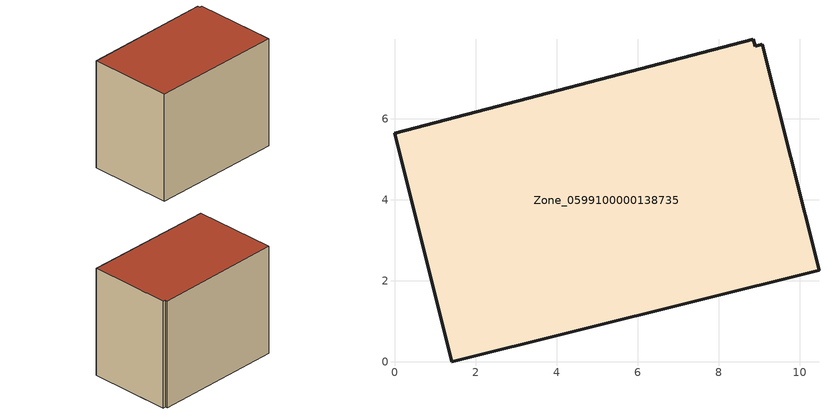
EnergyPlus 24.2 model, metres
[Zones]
Zone_0599100000138735
 floor ground (C_G): 8.91,7.78 9.08,7.83 10.48,2.25 1.42,0 0,5.64 8.86,7.96 z0
 wall outside (C_F): 1.42,0 10.48,2.25 9.08,7.83 8.91,7.78 8.86,7.96 0,5.64 1.42,0 z0:7.68
 roof outside (C_R): 9.08,7.83 8.91,7.78 8.86,7.96 0,5.64 1.42,0 10.48,2.25 z7.68
[BUILDING]
Pand.0599100000138735: North Axis=0; Terrain=City; Loads Convergence Tolerance Value=0.04; Temperature Convergence Tolerance Value=0.4; Solar Distribution=FullExterior; Maximum Number of Warmup Days=25; Minimum Number of Warmup Days=1
[Site:Location]
Rotterdam.The.Hague.AP_ZH_NLD Design_Conditions: Latitude=51.96; Longitude=4.45; Time Zone=1; Elevation=-4.5
[SITE:GROUNDTEMPERATURE:BUILDINGSURFACE]
18, 18, 18, 18, 18, 18, 18, 18, 18, 18, 18, 18
[MATERIAL] Thermal Absorptance=0.9; Solar Absorptance=0.7; Visible Absorptance=0.7
Name | Roughness | Thickness | Conductivity | Density | Specific Heat
G.TI.1965-1974 | MediumSmooth | 0.15 | 0.882353 | 540 | 1210
F.TI.1965-1974 | Rough | 0.3 | 0.697674 | 1920 | 840
R.TI.1965-1974 | MediumRough | 0.2 | 0.232558 | 1500 | 1000
[CONSTRUCTION]
C_G: G.TI.1965-1974
C_F: F.TI.1965-1974
C_R: R.TI.1965-1974
[ZONE]
Zone_0599100000138735: Type=1; Multiplier=1; Ceiling Height=Autocalculate; Volume=Autocalculate; Floor Area=autocalculate; Part of Total Floor Area=Yes
[ZONEINFILTRATION:DESIGNFLOWRATE]
Infil_Zone_0599100000138735: Zone or ZoneList or Space or SpaceList=Zone_0599100000138735; Schedule=AlwaysOn; Design Flow Rate Calculation Method=Flow/Area; Flow Rate per Floor Area=0.003; Constant Term Coefficient=1; Temperature Term Coefficient=0; Velocity Term Coefficient=0; Velocity Squared Term Coefficient=0
[HVACTEMPLATE:ZONE:IDEALLOADSAIRSYSTEM]
Zone_0599100000138735: Maximum Heating Supply Air Temperature=50; Minimum Cooling Supply Air Temperature=13; Maximum Heating Supply Air Humidity Ratio=0.0156; Minimum Cooling Supply Air Humidity Ratio=0.0077; Heating Limit=NoLimit; Cooling Limit=NoLimit; Dehumidification Control Type=ConstantSensibleHeatRatio; Cooling Sensible Heat Ratio=0.7; Dehumidification Setpoint=60; Humidification Control Type=None; Humidification Setpoint=30; Outdoor Air Method=None; Outdoor Air Flow Rate per Person=0.00944; Outdoor Air Flow Rate per Zone Floor Area=0; Outdoor Air Flow Rate per Zone=0; Demand Controlled Ventilation Type=None; Outdoor Air Economizer Type=NoEconomizer; Heat Recovery Type=None; Sensible Heat Recovery Effectiveness=0.7; Latent Heat Recovery Effectiveness=0.65
[ZONECONTROL:THERMOSTAT]
ThermostatControl_Zone_0599100000138735: Zone or ZoneList=Zone_0599100000138735; Control Type Schedule=DualSetpointControlType; Control 1=Thermostat_Zone_0599100000138735; Temperature Difference Between Cutout And Setpoint=0
[THERMOSTATSETPOINT:DUALSETPOINT]
Thermostat_Zone_0599100000138735: Heating Setpoint Temperature Schedule=HeatingSetpoint_Zone_0599100000138735; Cooling Setpoint Temperature Schedule=CoolingSetpoint_Zone_0599100000138735
[SCHEDULE:COMPACT]
HeatingSetpoint_Zone_0599100000138735: Through: 12/31, For: AllDays, Until: 24:00, 21
CoolingSetpoint_Zone_0599100000138735: Through: 12/31, For: AllDays, Until: 24:00, 24
DualSetpointControlType: Through: 12/31, For: AllDays, Until: 24:00, 4
AlwaysOn: Through: 12/31, For: AllDays, Until: 24:00, 1
